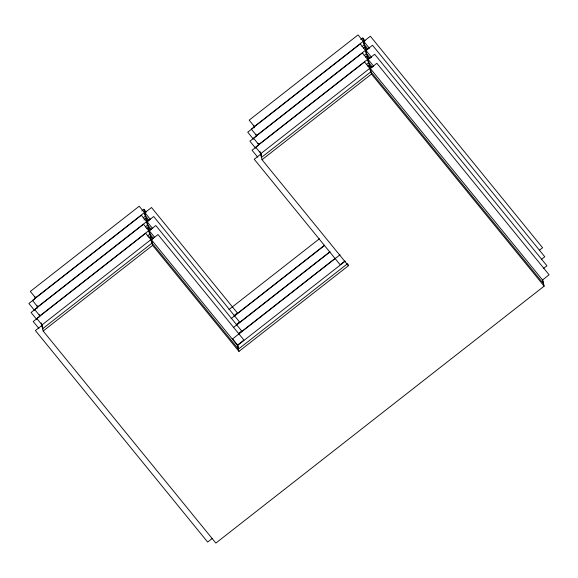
<?xml version="1.0" encoding="UTF-8"?>
<svg xmlns="http://www.w3.org/2000/svg" width="578" height="578" viewBox="0 0 578 578"><rect width="100%" height="100%" fill="white"/><g stroke="black" fill="none" stroke-linecap="round" stroke-linejoin="round"><path stroke-width="0.87" d="M141.812 210.956L143.944 209.287L146.212 212.075M360.665 39.658L362.796 37.989L365.079 40.785M144.413 212.617L35.54 297.829L30.331 291.435L139.204 206.223L144.413 212.617L145.28 216.244L143.163 217.899M363.266 41.313L254.392 126.531L249.183 120.137L358.057 34.918L363.266 41.313L364.133 44.94L362.016 46.601M34.825 298.84L28.9 303.479L34.586 310.458M149.189 220.485L145.779 216.295L144.905 212.668L151.508 207.502L237.414 312.994L234.119 315.574M254.334 127.016L247.738 132.181L253.424 139.168M368.041 49.181L364.631 44.99L363.764 41.378L370.346 36.226L542.605 247.745L539.31 250.317M143.973 219.98L146.111 218.311L148.38 221.099M363.54 48.118L364.964 47.006L367.24 49.809M146.574 221.634L37.707 306.853L32.498 300.459L141.372 215.24L146.574 221.634L147.448 225.261L145.324 226.923M365.433 50.337L256.56 135.548L251.351 129.154L360.224 43.942L365.433 50.337L366.3 53.964L364.183 55.625M151.357 229.502L147.946 225.312L147.072 221.685L153.676 216.519L239.581 322.011L236.279 324.598M256.502 136.04L249.898 141.205L255.592 148.185M37.649 307.344L31.068 312.496L36.754 319.475M370.209 58.205L366.799 54.014L365.932 50.394L372.514 45.243L544.772 256.762L541.478 259.341M146.855 228.44L148.271 227.327L150.547 230.116M365.708 57.143L367.131 56.03L369.407 58.826M148.741 230.658L39.868 315.87L34.666 309.476L143.532 224.264L148.741 230.658L149.615 234.285L147.491 235.94M367.594 59.353L258.727 144.572L253.518 138.178L362.392 52.959L367.594 59.353L368.468 62.98L366.344 64.642M39.817 316.368L33.228 321.52L38.914 328.499M153.524 238.526L150.107 234.336L149.24 230.709L155.836 225.543L241.749 331.035L238.447 333.614M258.669 145.056L252.066 150.222L257.759 157.209M372.377 67.221L368.966 63.031L368.099 59.418L374.681 54.267L546.933 265.786L543.645 268.358M149.016 237.464L150.439 236.351L152.715 239.14M367.875 66.159L369.291 65.054L371.575 67.85M42.035 324.894L150.909 239.675L145.699 233.281L36.826 318.5L42.035 324.894L42.909 328.521L151.776 243.302L150.909 239.675M260.888 153.589L369.761 68.377L364.552 61.983L255.686 147.195L260.888 153.589L261.762 157.216L370.635 72.004L369.761 68.377M151.407 239.726L158.004 234.56L243.916 340.052L237.312 345.218L238.187 348.845L152.274 243.352L151.407 239.726L237.312 345.218M370.26 68.435L376.842 63.284L549.1 274.803L542.518 279.962L543.385 283.574L371.127 72.055L370.26 68.435L542.518 279.962M542.576 279.571L544.151 286.132L215.869 543.082L43.177 331.021L152.606 245.368L143.944 209.287M152.606 245.368L238.952 351.402L348.382 265.75L262.029 159.723L371.459 74.071L362.796 37.989M228.931 309.598L319.424 238.772M234.141 315.993L324.634 245.166M231.099 318.623L324.417 245.578M236.308 325.017L329.626 251.972M233.266 327.639L330.117 251.835M238.476 334.033L335.327 258.229M340.059 254.768L232.602 338.874L237.811 345.268L238.678 348.895L347.551 263.684M344.763 261.119L340.139 264.731L254.233 159.246L260.83 154.08L261.531 156.978M237.811 345.268L345.268 261.162M212.263 538.45L207.654 542.063L35.395 330.537L41.977 325.385L42.851 329.005M363.764 41.378L369.45 48.357M365.932 50.394L371.618 57.374M368.099 59.418L373.778 66.398M371.459 74.071L544.151 286.132M144.905 212.668L150.598 219.654M147.072 221.685L152.765 228.671M149.24 230.709L154.362 236.994M347.985 264.11L348.382 265.75M253.764 125.282L254.356 127.738M255.931 134.298L256.321 135.938M258.091 143.322L258.489 144.962M260.064 151.523L262.029 159.723M237.377 344.842L238.952 351.402M34.911 296.579L35.301 298.219M37.071 305.596L37.664 308.06M39.239 314.62L39.636 316.26M41.211 322.82L43.177 331.021"/></g></svg>
